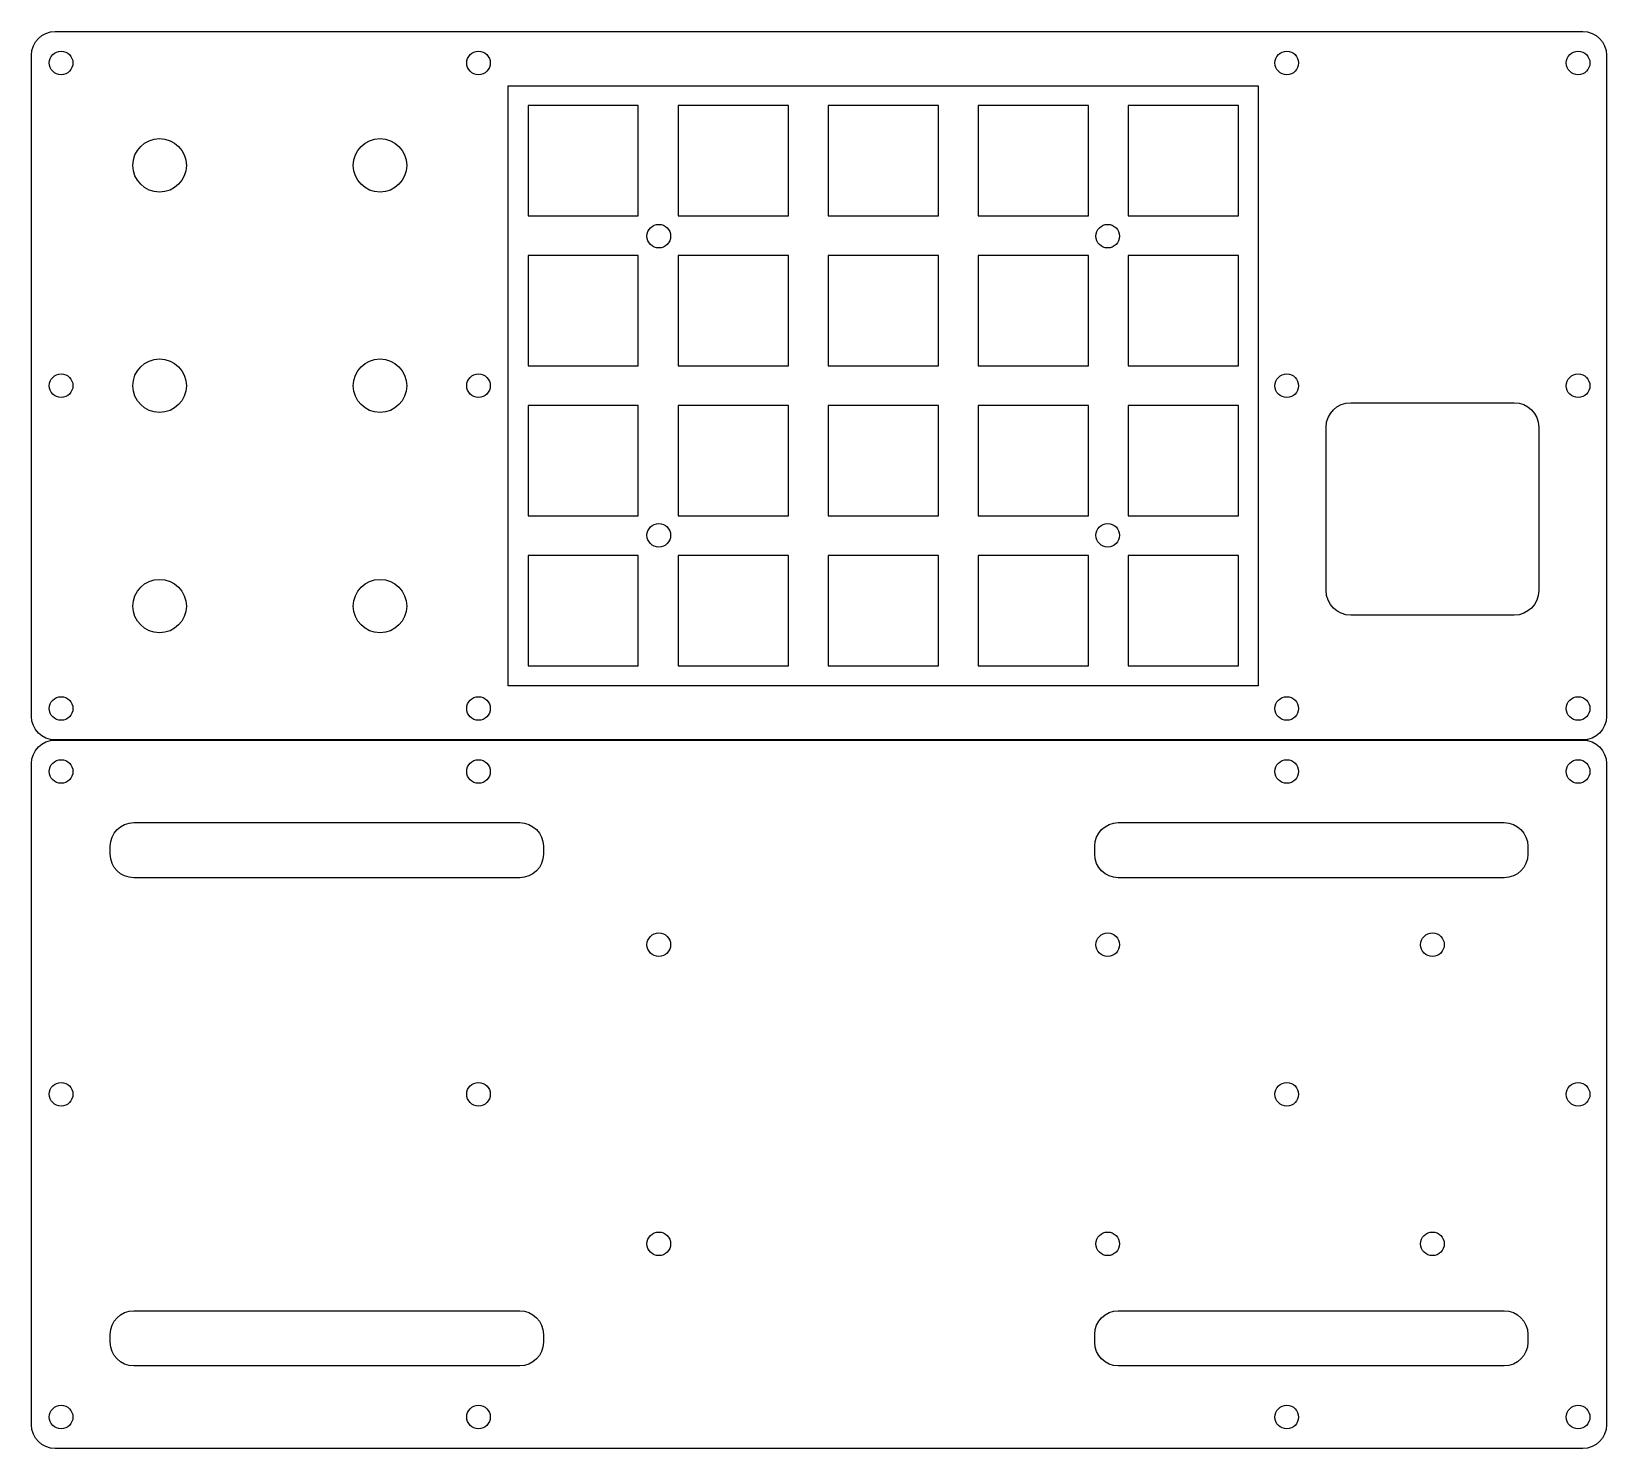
# Model space of a CAD drawing. Header units: millimetres. Extents: x 0 to 200, y 0 to 180.
import ezdxf

# ---------------------------------------------------------------- set-up
doc = ezdxf.new("R2010")
doc.units = ezdxf.units.MM
doc.layers.add('Layer_1', color=7, linetype='CONTINUOUS')

msp = doc.modelspace()

# ---------------------------------------------------------------- linework, layer by layer
at = {"layer": 'Layer_1', "color": 1}
for points in [[(3.004701, 179.995295), (196.995295, 179.995295)], [(0.004706, 93.004709), (0.004706, 176.995295)], [(199.995295, 176.995295), (199.995295, 93.004709)], [(167.514865, 132.845065), (188.273745, 132.845065)], [(164.399495, 108.970819), (164.399495, 129.729695)], [(191.389115, 129.729695), (191.389115, 108.970819)], [(188.273745, 105.85545), (167.514865, 105.85545)], [(196.995295, 90.004709), (3.004701, 90.004709)], [(3.004701, 89.995294), (196.995295, 89.995294)], [(0.004706, 3.004712), (0.004706, 86.995294)], [(199.995295, 86.995294), (199.995295, 3.004712)], [(13.004218, 79.500502), (62.004218, 79.500502)], [(138.004215, 79.500502), (187.004215, 79.500502)], [(10.004218, 75.500502), (10.004218, 76.500502)], [(65.004218, 76.500502), (65.004218, 75.500502)], [(135.004215, 75.500502), (135.004215, 76.500502)], [(190.004215, 76.500502), (190.004215, 75.500502)], [(62.004218, 72.500502), (13.004218, 72.500502)], [(187.004215, 72.500502), (138.004215, 72.500502)], [(13.004218, 17.500502), (62.004218, 17.500502)], [(138.004215, 17.500502), (187.004215, 17.500502)], [(10.004217, 13.500502), (10.004217, 14.500502)], [(65.004218, 14.500502), (65.004218, 13.500502)], [(135.004215, 13.500502), (135.004215, 14.500502)], [(190.004215, 14.500502), (190.004215, 13.500502)], [(62.004218, 10.500502), (13.004218, 10.500502)], [(187.004215, 10.500502), (138.004215, 10.500502)], [(196.995295, 0.004712), (3.004701, 0.004712)]]:
    msp.add_lwpolyline(points, dxfattribs=at)
for points in [[(3.004701, 179.995295)], [(5.264547, 176.000881)], [(58.263577, 176.000881)], [(160.891935, 175.996676)], [(197.890965, 175.996676)], [(155.783595, 96.899501), (60.533594, 96.899501), (60.533594, 173.100501), (155.783595, 173.100501)], [(63.058594, 170.575501), (63.058594, 156.575501), (77.058594, 156.575501), (77.058594, 170.575501)], [(82.108594, 170.575501), (82.108594, 156.575501), (96.108594, 156.575501), (96.108594, 170.575501)], [(101.158593, 170.575501), (101.158593, 156.575501), (115.158595, 156.575501), (115.158595, 170.575501)], [(120.208595, 170.575501), (120.208595, 156.575501), (134.208595, 156.575501), (134.208595, 170.575501)], [(139.258595, 170.575501), (139.258595, 156.575501), (153.258595, 156.575501), (153.258595, 170.575501)], [(19.665845, 162.989611)], [(47.655456, 162.989611)], [(81.158594, 153.999516)], [(138.157625, 153.999516)], [(63.058594, 151.525501), (63.058594, 137.525501), (77.058594, 137.525501), (77.058594, 151.525501)], [(82.108594, 151.525501), (82.108594, 137.525501), (96.108594, 137.525501), (96.108594, 151.525501)], [(101.158593, 151.525501), (101.158593, 137.525501), (115.158595, 137.525501), (115.158595, 151.525501)], [(120.208595, 151.525501), (120.208595, 137.525501), (134.208595, 137.525501), (134.208595, 151.525501)], [(139.258595, 151.525501), (139.258595, 137.525501), (153.258595, 137.525501), (153.258595, 151.525501)], [(5.264547, 135.001852)], [(19.665845, 135.000001)], [(47.655456, 135.000001)], [(58.263577, 135.001852)], [(160.891935, 134.997646)], [(197.890965, 134.997646)], [(63.058594, 132.475501), (63.058594, 118.475501), (77.058594, 118.475501), (77.058594, 132.475501)], [(82.108594, 132.475501), (82.108594, 118.475501), (96.108594, 118.475501), (96.108594, 132.475501)], [(101.158593, 132.475501), (101.158593, 118.475501), (115.158595, 118.475501), (115.158595, 132.475501)], [(120.208595, 132.475501), (120.208595, 118.475501), (134.208595, 118.475501), (134.208595, 132.475501)], [(139.258595, 132.475501), (139.258595, 118.475501), (153.258595, 118.475501), (153.258595, 132.475501)], [(167.514865, 132.845065)], [(81.158594, 116.000487)], [(138.157625, 116.000487)], [(63.058594, 113.425501), (63.058594, 99.425501), (77.058594, 99.425501), (77.058594, 113.425501)], [(82.108594, 113.425501), (82.108594, 99.425501), (96.108594, 99.425501), (96.108594, 113.425501)], [(101.158593, 113.425501), (101.158593, 99.425501), (115.158595, 99.425501), (115.158595, 113.425501)], [(120.208595, 113.425501), (120.208595, 99.425501), (134.208595, 99.425501), (134.208595, 113.425501)], [(139.258595, 113.425501), (139.258595, 99.425501), (153.258595, 99.425501), (153.258595, 113.425501)], [(19.665845, 107.010391)], [(47.655456, 107.010391)], [(5.264547, 94.002823)], [(58.263577, 94.002823)], [(160.891935, 93.998617)], [(197.890965, 93.998617)], [(3.004701, 89.995294)], [(5.264547, 86.000881)], [(58.263577, 86.000881)], [(160.891935, 85.996675)], [(197.890965, 85.996675)], [(13.004218, 79.500502)], [(138.004215, 79.500502)], [(81.158594, 63.999512)], [(138.157625, 63.999512)], [(179.394015, 63.999522)], [(5.264547, 45.001852)], [(58.263577, 45.001852)], [(160.891935, 44.997642)], [(197.890965, 44.997642)], [(81.158594, 26.000482)], [(138.157625, 26.000482)], [(179.394015, 26.000082)], [(13.004218, 17.500502)], [(138.004215, 17.500502)], [(5.264547, 4.002822)], [(58.263577, 4.002822)], [(160.891935, 3.998612)], [(197.890965, 3.998612)]]:
    msp.add_lwpolyline(points, close=True, dxfattribs=at)
for points in [[(0.004706, 176.995295), (0.004706, 178.657295), (1.342704, 179.995295), (3.004701, 179.995295)], [(196.995295, 179.995295), (198.657295, 179.995295), (199.995295, 178.657295), (199.995295, 176.995295)], [(2.265518, 176.000881), (2.265518, 176.82904), (2.936873, 177.500396), (3.765032, 177.500396)], [(3.765032, 174.501366), (2.936873, 174.501366), (2.265518, 175.172722), (2.265518, 176.000881)], [(3.765032, 177.500396), (4.593191, 177.500396), (5.264547, 176.82904), (5.264547, 176.000881)], [(5.264547, 176.000881), (5.264547, 175.172722), (4.593191, 174.501366), (3.765032, 174.501366)], [(55.264547, 176.000881), (55.264547, 176.82904), (55.935903, 177.500396), (56.764062, 177.500396)], [(56.764062, 174.501366), (55.935903, 174.501366), (55.264547, 175.172722), (55.264547, 176.000881)], [(56.764062, 177.500396), (57.592221, 177.500396), (58.263577, 176.82904), (58.263577, 176.000881)], [(58.263577, 176.000881), (58.263577, 175.172722), (57.592221, 174.501366), (56.764062, 174.501366)], [(157.892905, 175.996676), (157.892905, 176.824835), (158.564265, 177.49619), (159.392425, 177.49619)], [(159.392425, 174.497161), (158.564265, 174.497161), (157.892905, 175.168517), (157.892905, 175.996676)], [(159.392425, 177.49619), (160.220585, 177.49619), (160.891935, 176.824835), (160.891935, 175.996676)], [(160.891935, 175.996676), (160.891935, 175.168517), (160.220585, 174.497161), (159.392425, 174.497161)], [(194.891935, 175.996676), (194.891935, 176.824835), (195.563295, 177.49619), (196.391455, 177.49619)], [(196.391455, 174.497161), (195.563295, 174.497161), (194.891935, 175.168517), (194.891935, 175.996676)], [(196.391455, 177.49619), (197.219615, 177.49619), (197.890965, 176.824835), (197.890965, 175.996676)], [(197.890965, 175.996676), (197.890965, 175.168517), (197.219615, 174.497161), (196.391455, 174.497161)], [(12.873637, 162.989611), (12.873637, 164.865231), (14.394125, 166.385711), (16.269741, 166.385711)], [(16.269741, 166.385711), (18.145358, 166.385711), (19.665845, 164.865231), (19.665845, 162.989611)], [(40.863248, 162.989611), (40.863248, 164.865231), (42.383735, 166.385711), (44.259352, 166.385711)], [(44.259352, 166.385711), (46.134968, 166.385711), (47.655456, 164.865231), (47.655456, 162.989611)], [(16.269741, 159.593501), (14.394125, 159.593501), (12.873637, 161.113991), (12.873637, 162.989611)], [(19.665845, 162.989611), (19.665845, 161.113991), (18.145358, 159.593501), (16.269741, 159.593501)], [(44.259352, 159.593501), (42.383735, 159.593501), (40.863248, 161.113991), (40.863248, 162.989611)], [(47.655456, 162.989611), (47.655456, 161.113991), (46.134968, 159.593501), (44.259352, 159.593501)], [(78.159564, 153.999516), (78.159564, 154.827675), (78.83092, 155.499031), (79.659079, 155.499031)], [(79.659079, 152.500002), (78.83092, 152.500002), (78.159564, 153.171357), (78.159564, 153.999516)], [(79.659079, 155.499031), (80.487238, 155.499031), (81.158594, 154.827675), (81.158594, 153.999516)], [(81.158594, 153.999516), (81.158594, 153.171357), (80.487238, 152.500002), (79.659079, 152.500002)], [(135.158605, 153.999516), (135.158605, 154.827675), (135.829955, 155.499031), (136.658115, 155.499031)], [(136.658115, 152.500002), (135.829955, 152.500002), (135.158605, 153.171357), (135.158605, 153.999516)], [(136.658115, 155.499031), (137.486275, 155.499031), (138.157625, 154.827675), (138.157625, 153.999516)], [(138.157625, 153.999516), (138.157625, 153.171357), (137.486275, 152.500002), (136.658115, 152.500002)], [(12.873637, 135.000001), (12.873637, 136.875621), (14.394125, 138.396101), (16.269741, 138.396101)], [(16.269741, 138.396101), (18.145358, 138.396101), (19.665845, 136.875621), (19.665845, 135.000001)], [(40.863248, 135.000001), (40.863248, 136.875621), (42.383735, 138.396101), (44.259352, 138.396101)], [(44.259352, 138.396101), (46.134968, 138.396101), (47.655456, 136.875621), (47.655456, 135.000001)], [(2.265518, 135.001852), (2.265518, 135.830011), (2.936873, 136.501367), (3.765032, 136.501367)], [(3.765032, 136.501367), (4.593191, 136.501367), (5.264547, 135.830011), (5.264547, 135.001852)], [(55.264547, 135.001852), (55.264547, 135.830011), (55.935903, 136.501367), (56.764062, 136.501367)], [(56.764062, 136.501367), (57.592221, 136.501367), (58.263577, 135.830011), (58.263577, 135.001852)], [(157.892905, 134.997646), (157.892905, 135.825805), (158.564265, 136.497161), (159.392425, 136.497161)], [(159.392425, 136.497161), (160.220585, 136.497161), (160.891935, 135.825805), (160.891935, 134.997646)], [(194.891935, 134.997646), (194.891935, 135.825805), (195.563295, 136.497161), (196.391455, 136.497161)], [(196.391455, 136.497161), (197.219615, 136.497161), (197.890965, 135.825805), (197.890965, 134.997646)], [(3.765032, 133.502337), (2.936873, 133.502337), (2.265518, 134.173693), (2.265518, 135.001852)], [(5.264547, 135.001852), (5.264547, 134.173693), (4.593191, 133.502337), (3.765032, 133.502337)], [(16.269741, 131.603901), (14.394125, 131.603901), (12.873637, 133.124381), (12.873637, 135.000001)], [(19.665845, 135.000001), (19.665845, 133.124381), (18.145358, 131.603901), (16.269741, 131.603901)], [(44.259352, 131.603901), (42.383735, 131.603901), (40.863248, 133.124381), (40.863248, 135.000001)], [(47.655456, 135.000001), (47.655456, 133.124381), (46.134968, 131.603901), (44.259352, 131.603901)], [(56.764062, 133.502337), (55.935903, 133.502337), (55.264547, 134.173693), (55.264547, 135.001852)], [(58.263577, 135.001852), (58.263577, 134.173693), (57.592221, 133.502337), (56.764062, 133.502337)], [(159.392425, 133.498131), (158.564265, 133.498131), (157.892905, 134.169487), (157.892905, 134.997646)], [(160.891935, 134.997646), (160.891935, 134.169487), (160.220585, 133.498131), (159.392425, 133.498131)], [(196.391455, 133.498131), (195.563295, 133.498131), (194.891935, 134.169487), (194.891935, 134.997646)], [(197.890965, 134.997646), (197.890965, 134.169487), (197.219615, 133.498131), (196.391455, 133.498131)], [(164.399495, 129.729695), (164.399495, 131.45561), (165.788955, 132.845065), (167.514865, 132.845065)], [(188.273745, 132.845065), (189.999655, 132.845065), (191.389115, 131.45561), (191.389115, 129.729695)], [(78.159564, 116.000487), (78.159564, 116.828646), (78.83092, 117.500002), (79.659079, 117.500002)], [(79.659079, 114.500972), (78.83092, 114.500972), (78.159564, 115.172328), (78.159564, 116.000487)], [(79.659079, 117.500002), (80.487238, 117.500002), (81.158594, 116.828646), (81.158594, 116.000487)], [(81.158594, 116.000487), (81.158594, 115.172328), (80.487238, 114.500972), (79.659079, 114.500972)], [(135.158605, 116.000487), (135.158605, 116.828646), (135.829955, 117.500002), (136.658115, 117.500002)], [(136.658115, 114.500972), (135.829955, 114.500972), (135.158605, 115.172328), (135.158605, 116.000487)], [(136.658115, 117.500002), (137.486275, 117.500002), (138.157625, 116.828646), (138.157625, 116.000487)], [(138.157625, 116.000487), (138.157625, 115.172328), (137.486275, 114.500972), (136.658115, 114.500972)], [(12.873637, 107.010391), (12.873637, 108.886011), (14.394125, 110.406501), (16.269741, 110.406501)], [(16.269741, 110.406501), (18.145358, 110.406501), (19.665845, 108.886011), (19.665845, 107.010391)], [(40.863248, 107.010391), (40.863248, 108.886011), (42.383735, 110.406501), (44.259352, 110.406501)], [(44.259352, 110.406501), (46.134968, 110.406501), (47.655456, 108.886011), (47.655456, 107.010391)], [(167.514865, 105.85545), (165.788955, 105.85545), (164.399495, 107.244905), (164.399495, 108.970819)], [(191.389115, 108.970819), (191.389115, 107.244905), (189.999655, 105.85545), (188.273745, 105.85545)], [(16.269741, 103.614291), (14.394125, 103.614291), (12.873637, 105.134781), (12.873637, 107.010391)], [(19.665845, 107.010391), (19.665845, 105.134781), (18.145358, 103.614291), (16.269741, 103.614291)], [(44.259352, 103.614291), (42.383735, 103.614291), (40.863248, 105.134781), (40.863248, 107.010391)], [(47.655456, 107.010391), (47.655456, 105.134781), (46.134968, 103.614291), (44.259352, 103.614291)], [(2.265518, 94.002823), (2.265518, 94.830982), (2.936873, 95.502338), (3.765032, 95.502338)], [(3.765032, 92.503308), (2.936873, 92.503308), (2.265518, 93.174664), (2.265518, 94.002823)], [(3.765032, 95.502338), (4.593191, 95.502338), (5.264547, 94.830982), (5.264547, 94.002823)], [(5.264547, 94.002823), (5.264547, 93.174664), (4.593191, 92.503308), (3.765032, 92.503308)], [(55.264547, 94.002823), (55.264547, 94.830982), (55.935903, 95.502338), (56.764062, 95.502338)], [(56.764062, 92.503308), (55.935903, 92.503308), (55.264547, 93.174664), (55.264547, 94.002823)], [(56.764062, 95.502338), (57.592221, 95.502338), (58.263577, 94.830982), (58.263577, 94.002823)], [(58.263577, 94.002823), (58.263577, 93.174664), (57.592221, 92.503308), (56.764062, 92.503308)], [(157.892905, 93.998617), (157.892905, 94.826776), (158.564265, 95.498132), (159.392425, 95.498132)], [(159.392425, 92.499102), (158.564265, 92.499102), (157.892905, 93.170458), (157.892905, 93.998617)], [(159.392425, 95.498132), (160.220585, 95.498132), (160.891935, 94.826776), (160.891935, 93.998617)], [(160.891935, 93.998617), (160.891935, 93.170458), (160.220585, 92.499102), (159.392425, 92.499102)], [(194.891935, 93.998617), (194.891935, 94.826776), (195.563295, 95.498132), (196.391455, 95.498132)], [(196.391455, 92.499102), (195.563295, 92.499102), (194.891935, 93.170458), (194.891935, 93.998617)], [(196.391455, 95.498132), (197.219615, 95.498132), (197.890965, 94.826776), (197.890965, 93.998617)], [(197.890965, 93.998617), (197.890965, 93.170458), (197.219615, 92.499102), (196.391455, 92.499102)], [(3.004701, 90.004709), (1.342704, 90.004709), (0.004706, 91.342709), (0.004706, 93.004709)], [(199.995295, 93.004709), (199.995295, 91.342709), (198.657295, 90.004709), (196.995295, 90.004709)], [(0.004706, 86.995294), (0.004706, 88.657294), (1.342704, 89.995294), (3.004701, 89.995294)], [(196.995295, 89.995294), (198.657295, 89.995294), (199.995295, 88.657294), (199.995295, 86.995294)], [(2.265518, 86.000881), (2.265518, 86.82904), (2.936873, 87.500396), (3.765032, 87.500396)], [(3.765032, 84.501366), (2.936873, 84.501366), (2.265518, 85.172722), (2.265518, 86.000881)], [(3.765032, 87.500396), (4.593191, 87.500396), (5.264547, 86.82904), (5.264547, 86.000881)], [(5.264547, 86.000881), (5.264547, 85.172722), (4.593191, 84.501366), (3.765032, 84.501366)], [(55.264547, 86.000881), (55.264547, 86.82904), (55.935903, 87.500396), (56.764062, 87.500396)], [(56.764062, 84.501366), (55.935903, 84.501366), (55.264547, 85.172722), (55.264547, 86.000881)], [(56.764062, 87.500396), (57.592221, 87.500396), (58.263577, 86.82904), (58.263577, 86.000881)], [(58.263577, 86.000881), (58.263577, 85.172722), (57.592221, 84.501366), (56.764062, 84.501366)], [(157.892905, 85.996675), (157.892905, 86.824834), (158.564265, 87.49619), (159.392425, 87.49619)], [(159.392425, 84.497161), (158.564265, 84.497161), (157.892905, 85.168516), (157.892905, 85.996675)], [(159.392425, 87.49619), (160.220585, 87.49619), (160.891935, 86.824834), (160.891935, 85.996675)], [(160.891935, 85.996675), (160.891935, 85.168516), (160.220585, 84.497161), (159.392425, 84.497161)], [(194.891935, 85.996675), (194.891935, 86.824834), (195.563295, 87.49619), (196.391455, 87.49619)], [(196.391455, 84.497161), (195.563295, 84.497161), (194.891935, 85.168516), (194.891935, 85.996675)], [(196.391455, 87.49619), (197.219615, 87.49619), (197.890965, 86.824834), (197.890965, 85.996675)], [(197.890965, 85.996675), (197.890965, 85.168516), (197.219615, 84.497161), (196.391455, 84.497161)], [(10.004218, 76.500502), (10.004218, 78.162502), (11.342218, 79.500502), (13.004218, 79.500502)], [(62.004218, 79.500502), (63.666218, 79.500502), (65.004218, 78.162502), (65.004218, 76.500502)], [(135.004215, 76.500502), (135.004215, 78.162502), (136.342215, 79.500502), (138.004215, 79.500502)], [(187.004215, 79.500502), (188.666215, 79.500502), (190.004215, 78.162502), (190.004215, 76.500502)], [(13.004218, 72.500502), (11.342218, 72.500502), (10.004218, 73.838502), (10.004218, 75.500502)], [(65.004218, 75.500502), (65.004218, 73.838502), (63.666218, 72.500502), (62.004218, 72.500502)], [(138.004215, 72.500502), (136.342215, 72.500502), (135.004215, 73.838502), (135.004215, 75.500502)], [(190.004215, 75.500502), (190.004215, 73.838502), (188.666215, 72.500502), (187.004215, 72.500502)], [(78.159564, 63.999512), (78.159564, 64.827672), (78.83092, 65.499032), (79.659079, 65.499032)], [(79.659079, 62.500002), (78.83092, 62.500002), (78.159564, 63.171352), (78.159564, 63.999512)], [(79.659079, 65.499032), (80.487238, 65.499032), (81.158594, 64.827672), (81.158594, 63.999512)], [(81.158594, 63.999512), (81.158594, 63.171352), (80.487238, 62.500002), (79.659079, 62.500002)], [(135.158605, 63.999512), (135.158605, 64.827672), (135.829955, 65.499032), (136.658115, 65.499032)], [(136.658115, 62.500002), (135.829955, 62.500002), (135.158605, 63.171352), (135.158605, 63.999512)], [(136.658115, 65.499032), (137.486275, 65.499032), (138.157625, 64.827672), (138.157625, 63.999512)], [(138.157625, 63.999512), (138.157625, 63.171352), (137.486275, 62.500002), (136.658115, 62.500002)], [(176.394575, 63.999522), (176.394575, 64.827792), (177.066025, 65.499242), (177.894295, 65.499242)], [(177.894295, 62.499802), (177.066025, 62.499802), (176.394575, 63.171252), (176.394575, 63.999522)], [(177.894295, 65.499242), (178.722565, 65.499242), (179.394015, 64.827792), (179.394015, 63.999522)], [(179.394015, 63.999522), (179.394015, 63.171252), (178.722565, 62.499802), (177.894295, 62.499802)], [(2.265518, 45.001852), (2.265518, 45.830012), (2.936873, 46.501362), (3.765032, 46.501362)], [(3.765032, 46.501362), (4.593191, 46.501362), (5.264547, 45.830012), (5.264547, 45.001852)], [(55.264547, 45.001852), (55.264547, 45.830012), (55.935903, 46.501362), (56.764062, 46.501362)], [(56.764062, 46.501362), (57.592221, 46.501362), (58.263577, 45.830012), (58.263577, 45.001852)], [(157.892905, 44.997642), (157.892905, 45.825802), (158.564265, 46.497162), (159.392425, 46.497162)], [(159.392425, 46.497162), (160.220585, 46.497162), (160.891935, 45.825802), (160.891935, 44.997642)], [(194.891935, 44.997642), (194.891935, 45.825802), (195.563295, 46.497162), (196.391455, 46.497162)], [(196.391455, 46.497162), (197.219615, 46.497162), (197.890965, 45.825802), (197.890965, 44.997642)], [(3.765032, 43.502332), (2.936873, 43.502332), (2.265518, 44.173692), (2.265518, 45.001852)], [(5.264547, 45.001852), (5.264547, 44.173692), (4.593191, 43.502332), (3.765032, 43.502332)], [(56.764062, 43.502332), (55.935903, 43.502332), (55.264547, 44.173692), (55.264547, 45.001852)], [(58.263577, 45.001852), (58.263577, 44.173692), (57.592221, 43.502332), (56.764062, 43.502332)], [(159.392425, 43.498132), (158.564265, 43.498132), (157.892905, 44.169482), (157.892905, 44.997642)], [(160.891935, 44.997642), (160.891935, 44.169482), (160.220585, 43.498132), (159.392425, 43.498132)], [(196.391455, 43.498132), (195.563295, 43.498132), (194.891935, 44.169482), (194.891935, 44.997642)], [(197.890965, 44.997642), (197.890965, 44.169482), (197.219615, 43.498132), (196.391455, 43.498132)], [(78.159564, 26.000482), (78.159564, 26.828642), (78.83092, 27.500002), (79.659079, 27.500002)], [(79.659079, 24.500972), (78.83092, 24.500972), (78.159564, 25.172332), (78.159564, 26.000482)], [(79.659079, 27.500002), (80.487238, 27.500002), (81.158594, 26.828642), (81.158594, 26.000482)], [(81.158594, 26.000482), (81.158594, 25.172332), (80.487238, 24.500972), (79.659079, 24.500972)], [(135.158605, 26.000482), (135.158605, 26.828642), (135.829955, 27.500002), (136.658115, 27.500002)], [(136.658115, 24.500972), (135.829955, 24.500972), (135.158605, 25.172332), (135.158605, 26.000482)], [(136.658115, 27.500002), (137.486275, 27.500002), (138.157625, 26.828642), (138.157625, 26.000482)], [(138.157625, 26.000482), (138.157625, 25.172332), (137.486275, 24.500972), (136.658115, 24.500972)], [(176.394575, 26.000082), (176.394575, 26.828362), (177.066025, 27.499802), (177.894295, 27.499802)], [(177.894295, 24.500372), (177.066025, 24.500372), (176.394575, 25.171812), (176.394575, 26.000082)], [(177.894295, 27.499802), (178.722565, 27.499802), (179.394015, 26.828362), (179.394015, 26.000082)], [(179.394015, 26.000082), (179.394015, 25.171812), (178.722565, 24.500372), (177.894295, 24.500372)], [(10.004217, 14.500502), (10.004217, 16.162502), (11.342217, 17.500502), (13.004218, 17.500502)], [(62.004218, 17.500502), (63.666218, 17.500502), (65.004218, 16.162502), (65.004218, 14.500502)], [(135.004215, 14.500502), (135.004215, 16.162502), (136.342215, 17.500502), (138.004215, 17.500502)], [(187.004215, 17.500502), (188.666215, 17.500502), (190.004215, 16.162502), (190.004215, 14.500502)], [(13.004218, 10.500502), (11.342217, 10.500502), (10.004217, 11.838502), (10.004217, 13.500502)], [(65.004218, 13.500502), (65.004218, 11.838502), (63.666218, 10.500502), (62.004218, 10.500502)], [(138.004215, 10.500502), (136.342215, 10.500502), (135.004215, 11.838502), (135.004215, 13.500502)], [(190.004215, 13.500502), (190.004215, 11.838502), (188.666215, 10.500502), (187.004215, 10.500502)], [(2.265518, 4.002822), (2.265518, 4.830982), (2.936873, 5.502342), (3.765032, 5.502342)], [(3.765032, 2.503312), (2.936873, 2.503312), (2.265518, 3.174662), (2.265518, 4.002822)], [(3.765032, 5.502342), (4.593191, 5.502342), (5.264547, 4.830982), (5.264547, 4.002822)], [(5.264547, 4.002822), (5.264547, 3.174662), (4.593191, 2.503312), (3.765032, 2.503312)], [(55.264547, 4.002822), (55.264547, 4.830982), (55.935903, 5.502342), (56.764062, 5.502342)], [(56.764062, 2.503312), (55.935903, 2.503312), (55.264547, 3.174662), (55.264547, 4.002822)], [(56.764062, 5.502342), (57.592221, 5.502342), (58.263577, 4.830982), (58.263577, 4.002822)], [(58.263577, 4.002822), (58.263577, 3.174662), (57.592221, 2.503312), (56.764062, 2.503312)], [(157.892905, 3.998612), (157.892905, 4.826772), (158.564265, 5.498132), (159.392425, 5.498132)], [(159.392425, 5.498132), (160.220585, 5.498132), (160.891935, 4.826772), (160.891935, 3.998612)], [(194.891935, 3.998612), (194.891935, 4.826772), (195.563295, 5.498132), (196.391455, 5.498132)], [(196.391455, 5.498132), (197.219615, 5.498132), (197.890965, 4.826772), (197.890965, 3.998612)], [(3.004701, 0.004712), (1.342704, 0.004712), (0.004706, 1.342712), (0.004706, 3.004712)], [(159.392425, 2.499102), (158.564265, 2.499102), (157.892905, 3.170462), (157.892905, 3.998612)], [(160.891935, 3.998612), (160.891935, 3.170462), (160.220585, 2.499102), (159.392425, 2.499102)], [(196.391455, 2.499102), (195.563295, 2.499102), (194.891935, 3.170462), (194.891935, 3.998612)], [(197.890965, 3.998612), (197.890965, 3.170462), (197.219615, 2.499102), (196.391455, 2.499102)], [(199.995295, 3.004712), (199.995295, 1.342712), (198.657295, 0.004712), (196.995295, 0.004712)]]:
    msp.add_open_spline(points, degree=3, dxfattribs=at)

doc.saveas('drawing.dxf')
